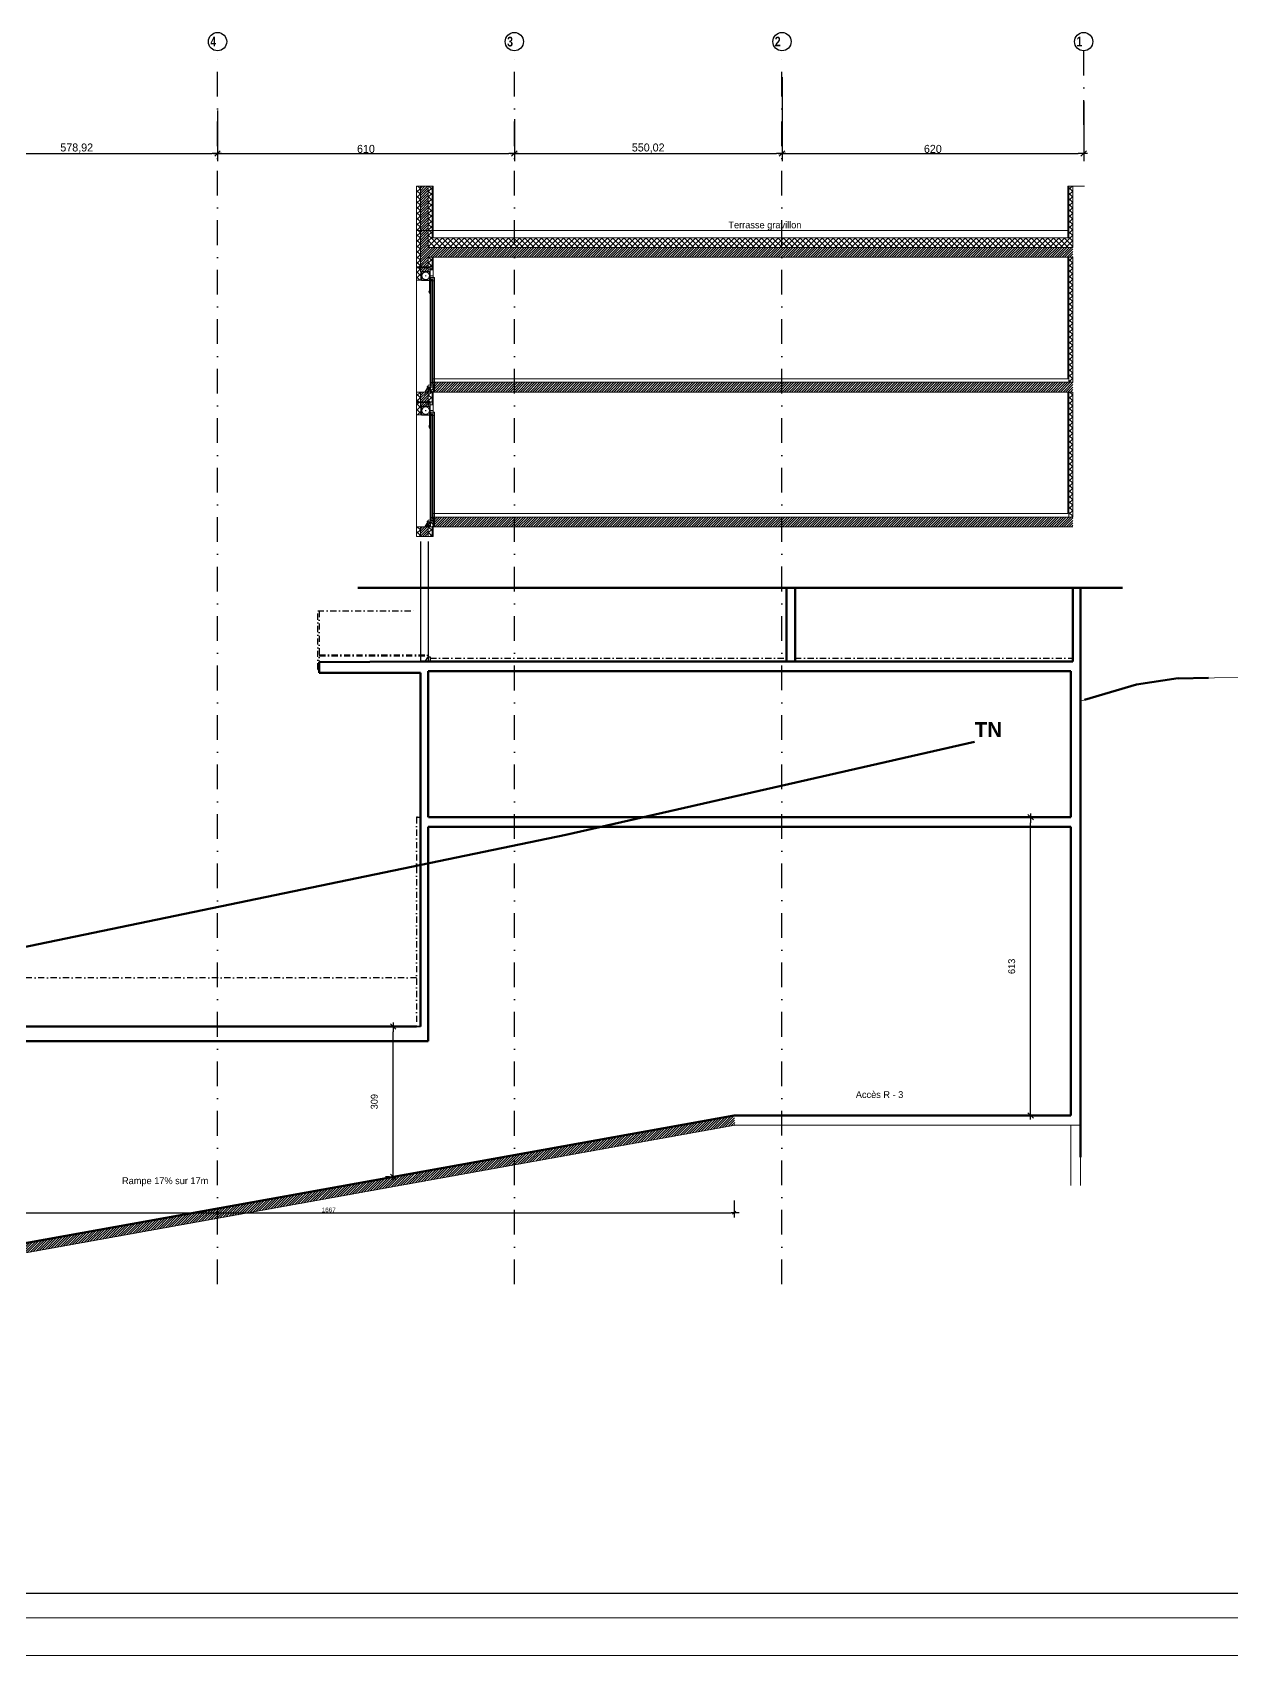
# Model space of a CAD drawing. Header units: millimetres. Extents: x -26249 to 60250, y -21218 to 23336.
# Drawn here: x 18805 to 21269, y 14138 to 17474 of the extents above; entities that cross this region are included whole.
import ezdxf

# ---------------------------------------------------------------- set-up
doc = ezdxf.new("R2010")
doc.units = ezdxf.units.MM
doc.linetypes.add('TIRETPTX2', pattern=[50.8, 25.4, -12.7, 0, -12.7])
doc.linetypes.add('VW-02', pattern=[0.69435, 0.48607, -0.20828])
doc.layers.add('01_linteaux', color=2, linetype='Continuous')
doc.layers.add('01_texte', color=230, linetype='Continuous')
for name, color, linetype, lineweight in [('01_murs_coup', 5, 'Continuous', 60), ('B GÈnÈral_Hatch', 7, 'Continuous', 5), ('B Général', 7, 'Continuous', 5), ('C ANNOTATIONS-cotation', 7, 'Continuous', 5), ('C ANNOTATIONS-texte', 7, 'Continuous', 5), ('GÈnÈral_Hatch', 7, 'Continuous', 5), ('Général', 7, 'Continuous', 5)]:
    doc.layers.add(name, color=color, linetype=linetype, lineweight=lineweight)
doc.styles.add('Arial', font='arial.ttf')
doc.styles.add('Arial (bold)', font='arialbd.ttf')
doc.styles.add('Eurostile', font='')
doc.styles.add('impact', font='impact.ttf')
doc.styles.get('Eurostile').set_extended_font_data('Eurostile')
doc.dimstyles.new('100é', dxfattribs={"dimtxt": 20.229601, "dimasz": 6.232178, "dimexe": 10, "dimexo": 25, "dimgap": 1, "dimtad": 1, "dimdec": 1, "dimtxsty": 'Arial', "dimblk": 'VW_SLASH', "dimblk1": 'VW_SLASH', "dimblk2": 'VW_SLASH', "dimcen": 0, "dimdle": 10, "dimazin": 0, "dimtfac": 1, "dimtdec": 1, "dimtix": 1, "dimtmove": 0, "dimatfit": 0, "dimldrblk": 'VW_FILLEDARROW', "dimfxl": 25, "dimfxlon": 1, "dimfrac": 2, "dimtolj": 1, "dimarcsym": 0})
doc.dimstyles.new('Arch', dxfattribs={"dimtxt": 20.229601, "dimasz": 11.224121, "dimexe": 15.875, "dimexo": 7.9375, "dimgap": 7.9375, "dimtad": 1, "dimdec": 1, "dimtxsty": 'Arial', "dimblk": 'VW_SLASH-1', "dimblk1": 'VW_SLASH-1', "dimblk2": 'VW_SLASH-1', "dimcen": 0, "dimdle": 7.9375, "dimazin": 0, "dimtfac": 1, "dimtdec": 1, "dimtix": 1, "dimtmove": 0, "dimatfit": 0, "dimldrblk": 'VW_FILLEDARROW-1', "dimfxl": 1, "dimfrac": 2, "dimtolj": 1, "dimarcsym": 0})
pattern_1 = [(225, (24805.913, 33920.496), (-2.4253472, 2.64583333), [])]
pattern_2 = [(315, (24805.913, 33920.496), (5.6568542, 5.6568542), []), (45, (24805.913, 33920.496), (5.6568542, -5.6568542), [])]
pattern_3 = [(315, (24805.913, 33920.496), (5.6568542, 5.6568542), []), (45, (24805.913, 33920.496), (5.6568542, -5.6568542), [])]
pattern_4 = [(45, (0, 0), (-5.65685, 5.65685), []), (135, (0, 0), (5.65685, 5.65685), [])]
pattern_5 = [(45, (0, 0), (2.42535, -2.64583), [])]
pattern_6 = [(225, (24805.913, 33920.496), (5.6568542, -5.6568542), []), (315, (24805.913, 33920.496), (-5.6568542, -5.6568542), [])]

# ---------------------------------------------------------------- blocks, each defined once
blk = doc.blocks.new('PF 220 Coupe')
at = {"layer": 'B GÈnÈral_Hatch', "linetype": 'Continuous', "lineweight": 5, "true_color": 0x808080}
h = blk.add_hatch(dxfattribs=at)
h.set_pattern_fill('02_ISOLANT', color=8, style=0, pattern_type=2)
h.set_pattern_definition(pattern_4)
h.paths.add_polyline_path([(-116.7, 17), (-89.7, 17), (-89.7, 8), (-106.7, 8), (-106.7, 9), (-116.7, 9)])
at = {"layer": 'B GÈnÈral_Hatch', "linetype": 'Continuous', "lineweight": 0}
for points in [[(-89.7, 9), (-89.8, 9), (-89.8, 7.6), (-106.6, 7.6), (-106.6, 9.1), (-116.7, 9.1), (-116.7, 9), (-106.7, 9), (-106.7, 7.5), (-89.7, 7.5)], [(-66.9, -8.2), (-61.9, -9.5), (-66.9, -10.8)]]:
    blk.add_hatch(color=7, dxfattribs=at).paths.add_polyline_path(points)
at = {"layer": 'B GÈnÈral_Hatch', "linetype": 'Continuous', "lineweight": 5}
h = blk.add_hatch(dxfattribs=at)
h.set_pattern_fill('50_BETON', style=0, pattern_type=2)
h.set_pattern_definition(pattern_5)
h.paths.add_polyline_path([(-116.7, -7), (-106.7, -7), (-106.7, 9), (-116.7, 9)])
at = {"layer": 'B GÈnÈral_Hatch', "linetype": 'Continuous', "lineweight": 5, "true_color": 0x808080}
h = blk.add_hatch(dxfattribs=at)
h.set_pattern_fill('02_ISOLANT', color=8, style=0, pattern_type=2)
h.set_pattern_definition(pattern_4)
h.paths.add_polyline_path([(-116.7, -15), (-116.7, -7), (-110.7, -7), (-110.7, -15)])
at = {"layer": 'B GÈnÈral_Hatch', "linetype": 'Continuous', "lineweight": 0, "true_color": 0xeeeeee}
for points in [[(-90.4, -15.1), (124.3, -15.1), (124.3, -15.6), (-90.4, -15.6)], [(-90.4, -17.1), (124.3, -17.1), (124.3, -16.6), (-90.4, -16.6)]]:
    blk.add_hatch(color=7, dxfattribs=at).paths.add_polyline_path(points)
at = {"layer": 'B GÈnÈral_Hatch', "linetype": 'Continuous', "lineweight": 5}
h = blk.add_hatch(dxfattribs=at)
h.set_pattern_fill('50_BETON', style=0, pattern_type=2)
h.set_pattern_definition(pattern_5)
h.paths.add_polyline_path([(140.3, -11), (140.3, -1), (130.3, -7), (130.3, -11)])
at = {"layer": 'GÈnÈral_Hatch', "linetype": 'Continuous', "lineweight": 5, "true_color": 0x808080}
h = blk.add_hatch(dxfattribs=at)
h.set_pattern_fill('02_ISOLANT', color=8, style=0, pattern_type=2)
h.set_pattern_definition(pattern_4)
h.paths.add_polyline_path([(130.3, -11), (140.3, -11), (140.3, -17.6), (130.3, -17.6)])
at = {"layer": 'B Général', "color": 7, "linetype": 'Continuous', "lineweight": 13}
blk.add_line((-110.7, -7), (-110.7, -17), dxfattribs=at)
at = {"layer": 'B Général', "color": 7, "linetype": 'Continuous', "lineweight": 5}
for p, q in [((104.6, -11), (-101.9, -11)), ((-98.5, -9.5), (-61.9, -9.5))]:
    blk.add_line(p, q, dxfattribs=at)
at = {"layer": 'B Général', "color": 7, "linetype": 'VW-02', "lineweight": 5}
for p, q in [((-99.5, -1.8), (-97.5, -1.8)), ((-98.5, -0.8), (-98.5, -2.8))]:
    blk.add_line(p, q, dxfattribs=at)
at = {"layer": 'B Général', "color": 7, "linetype": 'Continuous', "lineweight": 13, "flags": 128}
for points in [[(-116.7, 17), (-89.7, 17), (-89.7, 8), (-106.7, 8), (-106.7, 9), (-116.7, 9)], [(-116.7, -7), (-106.7, -7), (-106.7, 9), (-116.7, 9)]]:
    blk.add_lwpolyline(points, dxfattribs=at)
at = {"layer": 'B Général', "color": 7, "linetype": 'Continuous', "lineweight": 5, "flags": 128}
for points in [[(-89.7, 9), (-89.8, 9), (-89.8, 7.6), (-106.6, 7.6), (-106.6, 9.1), (-116.7, 9.1), (-116.7, 9), (-106.7, 9), (-106.7, 7.5), (-89.7, 7.5), (-89.7, 9)], [(-115.2, 17), (140.3, 17), (140.3, -5), (130.3, -11), (138.3, -11), (138.3, -11), (-115.2, -11)], [(-95.3, -12.6), (127.7, -12.6), (127.7, -19.6), (-95.3, -19.6)], [(-66.9, -8.2), (-61.9, -9.5), (-66.9, -10.8)]]:
    blk.add_lwpolyline(points, close=True, dxfattribs=at)
at = {"layer": 'B Général', "color": 7, "linetype": 'Continuous', "lineweight": 25, "flags": 128}
for points in [[(-106.7, -10), (-106.7, 7), (-89.7, 7), (-89.7, -10)], [(140.3, -11), (140.3, -1), (140.3, -1), (140.3, -1), (130.3, -7), (130.3, -11)]]:
    blk.add_lwpolyline(points, close=True, dxfattribs=at)
at = {"layer": 'B Général', "color": 7, "linetype": 'Continuous', "lineweight": 13, "flags": 128}
for points in [[(-116.7, -15), (-116.7, -7), (-110.7, -7), (-110.7, -15)], [(-116.7, -17), (-116.7, -15), (-110.7, -15), (-110.7, -17)], [(-110.7, -11), (-110.7, -7), (-106.7, -7), (-106.7, -11)]]:
    blk.add_lwpolyline(points, close=True, dxfattribs=at)
at = {"layer": 'B Général', "linetype": 'Continuous', "lineweight": 5, "flags": 128}
blk.add_lwpolyline([(-90.2, -17), (-110.7, -17), (-110.7, -11), (-90.2, -11)], close=True, dxfattribs=at)
at = {"layer": 'B Général', "lineweight": 5, "flags": 128}
for points in [[(-98.8, -11), (-91.9, -11), (-91.9, -17), (-98.8, -17)], [(-88.4, -15.1), (-88.4, -12.6), (-95.3, -12.6), (-95.3, -19.6), (-88.4, -19.6), (-88.4, -17.1), (-90.4, -17.1), (-90.4, -15.1)], [(-90.4, -15.1), (124.3, -15.1), (124.3, -15.6), (-90.4, -15.6)], [(-90.4, -17.1), (124.3, -17.1), (124.3, -16.6), (-90.4, -16.6)], [(120.9, -15.1), (120.9, -12.6), (127.7, -12.6), (127.7, -19.6), (120.9, -19.6), (120.9, -17.1), (122.8, -17.1), (122.8, -15.1)], [(124.3, -19.6), (124.3, -11), (125.8, -11), (126.5, -7), (130.3, -7), (130.3, -19.6)]]:
    blk.add_lwpolyline(points, close=True, dxfattribs=at)
at = {"layer": 'B Général', "linetype": 'Continuous', "lineweight": 5}
blk.add_open_spline([(-105.2, -5.6), (-104.2, -7.4), (-100.6, -9.5), (-96.5, -9.5), (-92.9, -7.4), (-90.8, -3.9), (-90.8, 0.3), (-92.8, 3.9), (-96.4, 6), (-100.5, 6), (-104.1, 3.9), (-106.2, 0.4), (-106.3, -3.8), (-105.2, -5.6)], degree=2, dxfattribs=at)
at = {"layer": 'Général', "color": 7, "linetype": 'Continuous', "lineweight": 5}
for p, q in [((130.2, -5.5), (130.2, -5)), ((130.3, -19.6), (140.3, -19.6))]:
    blk.add_line(p, q, dxfattribs=at)
at = {"layer": 'Général', "color": 7, "linetype": 'Continuous', "lineweight": 5, "flags": 128}
for points in [[(128.3, -7), (128.7, -5), (130.2, -5), (129.8, -5)], [(128.8, -7), (129.1, -5.5), (130.2, -5.5)]]:
    blk.add_lwpolyline(points, dxfattribs=at)
blk.add_lwpolyline([(130.3, -11), (140.3, -11), (140.3, -17.6), (130.3, -17.6)], close=True, dxfattribs=at)
blk = doc.blocks.new('VW_SLASH-1')
at = {"color": 0, "linetype": 'ByBlock', "lineweight": -2}
blk.add_line((0.71, 0), (-1, 0), dxfattribs=at)
at = {"color": 0, "linetype": 'Continuous', "lineweight": 20, "flags": 128}
blk.add_lwpolyline([(0.5, 0.5), (-0.5, -0.5)], dxfattribs=at)
blk = doc.blocks.new('*D219')
at = {"layer": 'C ANNOTATIONS-cotation', "color": 0, "linetype": 'Continuous', "lineweight": -2, "transparency": 16777216}
for p, q in [((19538, 15431.4), (19530, 15431.4)), ((19545.9, 15133.5), (19545.9, 15420.2)), ((19538, 15122.2), (19530, 15122.2))]:
    blk.add_line(p, q, dxfattribs=at)
at = {"layer": 'Defpoints', "color": 0, "linetype": 'Continuous', "transparency": 16777216}
for p in [(19545.9, 15431.4), (19545.9, 15431.4), (19545.9, 15122.2)]:
    blk.add_point(p, dxfattribs=at)
at = {"layer": 'C ANNOTATIONS-cotation', "color": 0, "linetype": 'Continuous', "lineweight": -2, "transparency": 16777216, "xscale": 11.22412109375, "yscale": 11.22412109375, "zscale": 11.22412109375}
for p, rotation in [((19545.9, 15431.4), 90), ((19545.9, 15122.2), 270)]:
    blk.add_blockref('VW_SLASH-1', p, dxfattribs=dict(at, rotation=rotation))
at = {"layer": 'C ANNOTATIONS-cotation', "color": 0, "linetype": 'Continuous', "lineweight": 5, "transparency": 16777216, "insert": (19507.1, 15276.8), "char_height": 14.12, "attachment_point": 5, "rotation": 90, "style": 'Eurostile'}
blk.add_mtext('\\A1;309', dxfattribs=at)
blk = doc.blocks.new('VW_FILLEDARROW-1')
at = {"linetype": 'Continuous', "lineweight": 0}
blk.add_hatch(color=0, dxfattribs=at).paths.add_polyline_path([(-1.41, 0.38), (0, 0), (-1.41, -0.38)])
at = {"color": 0, "linetype": 'Continuous', "lineweight": 5, "flags": 128}
blk.add_lwpolyline([(-1.41, 0.38), (0, 0), (-1.41, -0.38)], close=True, dxfattribs=at)
blk = doc.blocks.new('*D220')
at = {"layer": 'C ANNOTATIONS-cotation', "color": 0, "linetype": 'Continuous', "lineweight": -2, "transparency": 16777216}
for p, q in [((20848, 15861.4), (20840, 15861.4)), ((20855.9, 15259.6), (20855.9, 15850.2)), ((20848, 15248.4), (20840, 15248.4))]:
    blk.add_line(p, q, dxfattribs=at)
at = {"layer": 'Defpoints', "color": 0, "linetype": 'Continuous', "transparency": 16777216}
for p in [(20855.9, 15861.4), (20855.9, 15861.4), (20855.9, 15248.4)]:
    blk.add_point(p, dxfattribs=at)
at = {"layer": 'C ANNOTATIONS-cotation', "color": 0, "linetype": 'Continuous', "lineweight": -2, "transparency": 16777216, "xscale": 11.22412109375, "yscale": 11.22412109375, "zscale": 11.22412109375}
for p, rotation in [((20855.9, 15861.4), 90), ((20855.9, 15248.4), 270)]:
    blk.add_blockref('VW_SLASH-1', p, dxfattribs=dict(at, rotation=rotation))
at = {"layer": 'C ANNOTATIONS-cotation', "color": 0, "linetype": 'Continuous', "lineweight": 5, "transparency": 16777216, "insert": (20817.1, 15554.9), "char_height": 14.12, "attachment_point": 5, "rotation": 90, "style": 'Eurostile'}
blk.add_mtext('\\A1;613', dxfattribs=at)
blk = doc.blocks.new('VW_SLASH')
at = {"color": 0, "linetype": 'ByBlock', "lineweight": -2}
blk.add_line((1.6, 0), (-1, 0), dxfattribs=at)
at = {"color": 0, "linetype": 'Continuous', "lineweight": 20, "flags": 128}
blk.add_lwpolyline([(0.5, 0.5), (-0.5, -0.5)], dxfattribs=at)
blk = doc.blocks.new('*D234')
at = {"layer": 'C ANNOTATIONS-cotation', "color": 0, "linetype": 'Continuous', "lineweight": -2, "transparency": 16777216}
for p, q in [((18580, 15023.5), (18580, 15058.5)), ((18586.3, 15048.5), (20240.5, 15048.5)), ((20246.7, 15073.5), (20246.7, 15038.5))]:
    blk.add_line(p, q, dxfattribs=at)
at = {"layer": 'Defpoints', "color": 0, "linetype": 'Continuous', "transparency": 16777216}
for p in [(20246.7, 15248.4), (20246.7, 15048.5), (18580, 14948.4)]:
    blk.add_point(p, dxfattribs=at)
at = {"layer": 'C ANNOTATIONS-cotation', "color": 0, "linetype": 'Continuous', "lineweight": -2, "transparency": 16777216, "xscale": 6.232177734375, "yscale": 6.232177734375, "zscale": 6.232177734375, "rotation": 180}
blk.add_blockref('VW_SLASH', (18580, 15048.5), dxfattribs=at)
at = {"layer": 'C ANNOTATIONS-cotation', "color": 0, "linetype": 'Continuous', "lineweight": -2, "transparency": 16777216, "xscale": 6.232177734375, "yscale": 6.232177734375, "zscale": 6.232177734375}
blk.add_blockref('VW_SLASH', (20246.7, 15048.5), dxfattribs=at)
at = {"layer": 'C ANNOTATIONS-cotation', "color": 0, "linetype": 'Continuous', "lineweight": 5, "transparency": 16777216, "insert": (19413.4, 15054.2), "char_height": 9.41, "attachment_point": 5, "style": 'Eurostile'}
blk.add_mtext('\\A1;1667', dxfattribs=at)
blk = doc.blocks.new('VW_FILLEDARROW')
at = {"linetype": 'Continuous', "lineweight": 0}
blk.add_hatch(color=0, dxfattribs=at).paths.add_polyline_path([(-1.6, 0.43), (0, 0), (-1.6, -0.43)])
at = {"color": 0, "linetype": 'Continuous', "lineweight": 5, "flags": 128}
blk.add_lwpolyline([(-1.6, 0.43), (0, 0), (-1.6, -0.43)], close=True, dxfattribs=at)
blk = doc.blocks.new('*D536')
at = {"layer": 'C ANNOTATIONS-cotation', "color": 0, "linetype": 'Continuous', "lineweight": -2, "transparency": 16777216}
for p, q in [((20345, 17382.3), (20345, 17209.9)), ((20965, 17332.2), (20965, 17209.9)), ((20356.2, 17225.7), (20953.7, 17225.7))]:
    blk.add_line(p, q, dxfattribs=at)
at = {"layer": 'Defpoints', "color": 0, "linetype": 'Continuous', "transparency": 16777216}
for p in [(20345, 17390.3), (20965, 17340.1), (20965, 17225.7)]:
    blk.add_point(p, dxfattribs=at)
at = {"layer": 'C ANNOTATIONS-cotation', "color": 0, "linetype": 'Continuous', "lineweight": -2, "transparency": 16777216, "xscale": 11.22412109375, "yscale": 11.22412109375, "zscale": 11.22412109375, "rotation": 180}
blk.add_blockref('VW_SLASH-1', (20345, 17225.7), dxfattribs=at)
at = {"layer": 'C ANNOTATIONS-cotation', "color": 0, "linetype": 'Continuous', "lineweight": -2, "transparency": 16777216, "xscale": 11.22412109375, "yscale": 11.22412109375, "zscale": 11.22412109375}
blk.add_blockref('VW_SLASH-1', (20965, 17225.7), dxfattribs=at)
at = {"layer": 'C ANNOTATIONS-cotation', "color": 0, "linetype": 'Continuous', "lineweight": 5, "transparency": 16777216, "insert": (20655, 17235), "char_height": 16.45, "attachment_point": 5, "style": 'Eurostile'}
blk.add_mtext('\\A1;620', dxfattribs=at)
blk = doc.blocks.new('*D537')
at = {"layer": 'C ANNOTATIONS-cotation', "color": 0, "linetype": 'Continuous', "lineweight": -2, "transparency": 16777216}
for p, q in [((20345, 17382.3), (20345, 17209.9)), ((19794.9, 17296.5), (19794.9, 17209.9)), ((19806.2, 17225.7), (20333.7, 17225.7))]:
    blk.add_line(p, q, dxfattribs=at)
at = {"layer": 'Defpoints', "color": 0, "linetype": 'Continuous', "transparency": 16777216}
for p in [(20345, 17390.3), (19794.9, 17304.4), (20345, 17225.7)]:
    blk.add_point(p, dxfattribs=at)
at = {"layer": 'C ANNOTATIONS-cotation', "color": 0, "linetype": 'Continuous', "lineweight": -2, "transparency": 16777216, "xscale": 11.22412109375, "yscale": 11.22412109375, "zscale": 11.22412109375, "rotation": 180}
blk.add_blockref('VW_SLASH-1', (19794.9, 17225.7), dxfattribs=at)
at = {"layer": 'C ANNOTATIONS-cotation', "color": 0, "linetype": 'Continuous', "lineweight": -2, "transparency": 16777216, "xscale": 11.22412109375, "yscale": 11.22412109375, "zscale": 11.22412109375}
blk.add_blockref('VW_SLASH-1', (20345, 17225.7), dxfattribs=at)
at = {"layer": 'C ANNOTATIONS-cotation', "color": 0, "linetype": 'Continuous', "lineweight": 5, "transparency": 16777216, "insert": (20070, 17236.5), "char_height": 16.45, "attachment_point": 5, "style": 'Eurostile'}
blk.add_mtext('\\A1;550,02', dxfattribs=at)
blk = doc.blocks.new('*D538')
at = {"layer": 'C ANNOTATIONS-cotation', "color": 0, "linetype": 'Continuous', "lineweight": -2, "transparency": 16777216}
for p, q in [((19184.9, 17314.1), (19184.9, 17209.9)), ((19794.9, 17296.5), (19794.9, 17209.9)), ((19196.2, 17225.7), (19783.7, 17225.7))]:
    blk.add_line(p, q, dxfattribs=at)
at = {"layer": 'Defpoints', "color": 0, "linetype": 'Continuous', "transparency": 16777216}
for p in [(19184.9, 17322.1), (19794.9, 17304.4), (19794.9, 17225.7)]:
    blk.add_point(p, dxfattribs=at)
at = {"layer": 'C ANNOTATIONS-cotation', "color": 0, "linetype": 'Continuous', "lineweight": -2, "transparency": 16777216, "xscale": 11.22412109375, "yscale": 11.22412109375, "zscale": 11.22412109375, "rotation": 180}
blk.add_blockref('VW_SLASH-1', (19184.9, 17225.7), dxfattribs=at)
at = {"layer": 'C ANNOTATIONS-cotation', "color": 0, "linetype": 'Continuous', "lineweight": -2, "transparency": 16777216, "xscale": 11.22412109375, "yscale": 11.22412109375, "zscale": 11.22412109375}
blk.add_blockref('VW_SLASH-1', (19794.9, 17225.7), dxfattribs=at)
at = {"layer": 'C ANNOTATIONS-cotation', "color": 0, "linetype": 'Continuous', "lineweight": 5, "transparency": 16777216, "insert": (19489.9, 17235), "char_height": 16.45, "attachment_point": 5, "style": 'Eurostile'}
blk.add_mtext('\\A1;610', dxfattribs=at)
blk = doc.blocks.new('*D539')
at = {"layer": 'C ANNOTATIONS-cotation', "color": 0, "linetype": 'Continuous', "lineweight": -2, "transparency": 16777216}
for p, q in [((19184.9, 17314.1), (19184.9, 17209.9)), ((18606, 17296.4), (18606, 17209.9)), ((18617.2, 17225.7), (19173.7, 17225.7))]:
    blk.add_line(p, q, dxfattribs=at)
at = {"layer": 'Defpoints', "color": 0, "linetype": 'Continuous', "transparency": 16777216}
for p in [(19184.9, 17322.1), (18606, 17304.3), (19184.9, 17225.7)]:
    blk.add_point(p, dxfattribs=at)
at = {"layer": 'C ANNOTATIONS-cotation', "color": 0, "linetype": 'Continuous', "lineweight": -2, "transparency": 16777216, "xscale": 11.22412109375, "yscale": 11.22412109375, "zscale": 11.22412109375, "rotation": 180}
blk.add_blockref('VW_SLASH-1', (18606, 17225.7), dxfattribs=at)
at = {"layer": 'C ANNOTATIONS-cotation', "color": 0, "linetype": 'Continuous', "lineweight": -2, "transparency": 16777216, "xscale": 11.22412109375, "yscale": 11.22412109375, "zscale": 11.22412109375}
blk.add_blockref('VW_SLASH-1', (19184.9, 17225.7), dxfattribs=at)
at = {"layer": 'C ANNOTATIONS-cotation', "color": 0, "linetype": 'Continuous', "lineweight": 5, "transparency": 16777216, "insert": (18895.5, 17236.5), "char_height": 16.45, "attachment_point": 5, "style": 'Eurostile'}
blk.add_mtext('\\A1;578,92', dxfattribs=at)

msp = doc.modelspace()

# ---------------------------------------------------------------- hatches: boundary and pattern name
at = {"layer": 'B GÈnÈral_Hatch', "linetype": 'Continuous', "lineweight": 5, "true_color": 0x808080}
h = msp.add_hatch(dxfattribs=at)
h.set_pattern_fill('02_ISOLANT', color=8, angle=270, style=0, pattern_type=2)
h.set_pattern_definition([(315, (24805.913, 33920.496), (5.6568542, 5.6568542), []), (45, (24805.913, 33920.496), (5.6568542, -5.6568542), [])])
h.paths.add_polyline_path([(19601.948, 17158.389), (19593.948, 17158.389), (19593.948, 16992.389), (19601.948, 16992.389)])
at = {"layer": 'B GÈnÈral_Hatch', "linetype": 'Continuous', "lineweight": 5}
h = msp.add_hatch(dxfattribs=at)
h.set_pattern_fill('50_BETON', angle=180, style=0, pattern_type=2)
h.set_pattern_definition(pattern_1)
h.paths.add_polyline_path([(19617.948, 17158.389), (19601.948, 17158.389), (19601.948, 16992.389), (19617.948, 16992.389)])
at = {"layer": 'B GÈnÈral_Hatch', "linetype": 'Continuous', "lineweight": 5, "true_color": 0x808080}
h = msp.add_hatch(dxfattribs=at)
h.set_pattern_fill('02_ISOLANT', color=8, angle=90, style=0, pattern_type=2)
h.set_pattern_definition([(135, (24805.913, 33920.496), (-5.6568542, -5.6568542), []), (225, (24805.913, 33920.496), (-5.6568542, 5.6568542), [])])
h.paths.add_polyline_path([(19617.948, 17032.389), (19625.948, 17052.389), (19625.948, 17158.389), (19617.948, 17158.389)])
h = msp.add_hatch(dxfattribs=at)
h.set_pattern_fill('02_ISOLANT', color=8, angle=360, style=0, pattern_type=2)
h.set_pattern_definition([(45, (24805.913, 33920.496), (-5.6568542, 5.6568542), []), (135, (24805.913, 33920.496), (5.6568542, 5.6568542), [])])
h.paths.add_polyline_path([(20934.741, 17158.389), (20934.741, 17052.389), (20942.741, 17032.389), (20942.741, 17158.389)])
h = msp.add_hatch(dxfattribs=at)
h.set_pattern_fill('02_ISOLANT', color=8, angle=180, style=0, pattern_type=2)
h.set_pattern_definition([(225, (24805.913, 33920.496), (5.6568542, -5.6568542), []), (315, (24805.913, 33920.496), (-5.6568542, -5.6568542), [])])
h.paths.add_polyline_path([(20942.741, 17032.389), (20934.741, 17052.389), (19625.948, 17052.389), (19617.948, 17032.389)])
at = {"layer": 'B GÈnÈral_Hatch', "linetype": 'Continuous', "lineweight": 5}
h = msp.add_hatch(dxfattribs=at)
h.set_pattern_fill('50_BETON', angle=180, style=0, pattern_type=2)
h.set_pattern_definition(pattern_1)
h.paths.add_polyline_path([(20942.741, 17012.389), (20942.741, 17032.389), (19617.948, 17032.389), (19617.948, 17012.389)])
at = {"layer": 'B GÈnÈral_Hatch', "linetype": 'Continuous', "lineweight": 5, "true_color": 0x808080}
h = msp.add_hatch(dxfattribs=at)
h.set_pattern_fill('02_ISOLANT', color=8, angle=270, style=0, pattern_type=2)
h.set_pattern_definition([(315, (24805.913, 33920.496), (5.6568542, 5.6568542), []), (45, (24805.913, 33920.496), (5.6568542, -5.6568542), [])])
h.paths.add_polyline_path([(19625.948, 17012.389), (19617.948, 17012.389), (19617.948, 16992.389), (19625.948, 16992.389)])
h = msp.add_hatch(dxfattribs=at)
h.set_pattern_fill('02_ISOLANT', color=8, angle=180, style=0, pattern_type=2)
h.set_pattern_definition(pattern_6)
h.paths.add_polyline_path([(20942.741, 16755.389), (20942.741, 17012.389), (20934.741, 17012.389), (20934.741, 16755.389)])
at = {"layer": 'B GÈnÈral_Hatch', "linetype": 'Continuous', "lineweight": 5}
h = msp.add_hatch(dxfattribs=at)
h.set_pattern_fill('50_BETON', angle=180, style=0, pattern_type=2)
h.set_pattern_definition(pattern_1)
h.paths.add_polyline_path([(20942.741, 16735.389), (20942.741, 16755.389), (19627.948, 16755.389), (19627.948, 16735.389)])
at = {"layer": 'B GÈnÈral_Hatch', "linetype": 'Continuous', "lineweight": 5, "true_color": 0x808080}
h = msp.add_hatch(dxfattribs=at)
h.set_pattern_fill('02_ISOLANT', color=8, angle=270, style=0, pattern_type=2)
h.set_pattern_definition(pattern_3)
h.paths.add_polyline_path([(19601.948, 16735.371), (19593.948, 16735.371), (19593.948, 16715.389), (19601.948, 16715.389)])
at = {"layer": 'B GÈnÈral_Hatch', "linetype": 'Continuous', "lineweight": 5}
h = msp.add_hatch(dxfattribs=at)
h.set_pattern_fill('50_BETON', angle=180, style=0, pattern_type=2)
h.set_pattern_definition(pattern_1)
h.paths.add_polyline_path([(19617.948, 16735.371), (19601.948, 16735.371), (19601.948, 16715.389), (19617.948, 16715.389)])
at = {"layer": 'B GÈnÈral_Hatch', "linetype": 'Continuous', "lineweight": 5, "true_color": 0x808080}
h = msp.add_hatch(dxfattribs=at)
h.set_pattern_fill('02_ISOLANT', color=8, angle=270, style=0, pattern_type=2)
h.set_pattern_definition(pattern_3)
h.paths.add_polyline_path([(19625.948, 16735.371), (19617.948, 16735.371), (19617.948, 16715.389), (19625.948, 16715.389)])
h = msp.add_hatch(dxfattribs=at)
h.set_pattern_fill('02_ISOLANT', color=8, angle=180, style=0, pattern_type=2)
h.set_pattern_definition(pattern_6)
h.paths.add_polyline_path([(20942.741, 16478.389), (20942.741, 16735.389), (20934.741, 16735.389), (20934.741, 16478.389)])
h = msp.add_hatch(dxfattribs=at)
h.set_pattern_fill('02_ISOLANT', color=8, angle=270, style=0, pattern_type=2)
h.set_pattern_definition(pattern_2)
h.paths.add_polyline_path([(19601.948, 16458.371), (19593.948, 16458.371), (19593.948, 16438.389), (19601.948, 16438.389)])
at = {"layer": 'B GÈnÈral_Hatch', "linetype": 'Continuous', "lineweight": 5}
h = msp.add_hatch(dxfattribs=at)
h.set_pattern_fill('50_BETON', angle=180, style=0, pattern_type=2)
h.set_pattern_definition(pattern_1)
h.paths.add_polyline_path([(19617.948, 16458.371), (19601.948, 16458.371), (19601.948, 16438.389), (19617.948, 16438.389)])
at = {"layer": 'B GÈnÈral_Hatch', "linetype": 'Continuous', "lineweight": 5, "true_color": 0x808080}
h = msp.add_hatch(dxfattribs=at)
h.set_pattern_fill('02_ISOLANT', color=8, angle=270, style=0, pattern_type=2)
h.set_pattern_definition(pattern_2)
h.paths.add_polyline_path([(19625.948, 16458.371), (19617.948, 16458.371), (19617.948, 16438.389), (19625.948, 16438.389)])
at = {"layer": 'B GÈnÈral_Hatch', "linetype": 'Continuous', "lineweight": 5}
h = msp.add_hatch(dxfattribs=at)
h.set_pattern_fill('50_BETON', angle=180, style=0, pattern_type=2)
h.set_pattern_definition(pattern_1)
h.paths.add_polyline_path([(20942.741, 16458.389), (20942.741, 16478.389), (19627.948, 16478.389), (19627.948, 16458.389)])
h = msp.add_hatch(dxfattribs=at)
h.set_pattern_fill('50_BETON', angle=180, style=0, pattern_type=2)
h.set_pattern_definition(pattern_1)
h.paths.add_polyline_path([(20248.477, 15228.389), (20246.692, 15248.389), (18580.025, 14948.389), (18581.811, 14928.389)])

# ---------------------------------------------------------------- linework, layer by layer
at = {"layer": '01_linteaux', "linetype": 'TIRETPTX2', "ltscale": 2}
for p, q in [((19184.948, 14901.816), (19184.948, 17436.816)), ((19794.948, 14901.816), (19794.948, 17436.816)), ((20344.965, 14901.857), (20344.965, 17436.857)), ((20964.962, 17284.454), (20964.961, 17436.816))]:
    msp.add_line(p, q, dxfattribs=at)
at = {"layer": '01_linteaux'}
for p, q in [((19601.851, 16428.289), (19602.057, 16181.362)), ((19617.851, 16428.289), (19618.057, 16181.362)), ((19611.951, 16181.389), (19617.951, 16191.389)), ((19615.973, 16195.362), (19615.973, 16193.362)), ((19617.951, 16191.389), (19621.951, 16191.371)), ((19621.951, 16191.371), (19621.951, 16181.389)), ((19390.953, 16165.362), (19393.952, 16165.362))]:
    msp.add_line(p, q, dxfattribs=at)
at = {"layer": '01_linteaux', "linetype": 'TIRETPTX2', "ltscale": 0.5}
for p, q in [((19390.953, 16165.362), (19390.953, 16285.362)), ((19390.953, 16285.362), (19593.951, 16285.362)), ((19393.953, 16285.362), (19393.953, 16180.1)), ((19393.953, 16195.362), (19615.973, 16195.362)), ((19393.953, 16193.362), (19615.973, 16193.362)), ((19621.951, 16188.389), (20353.949, 16188.389)), ((20371.949, 16188.389), (20942.741, 16188.389)), ((19595.948, 15861.389), (19593.948, 15861.389)), ((19593.948, 15861.389), (19601.948, 15861.389)), ((19593.948, 15861.389), (19593.948, 15431.388)), ((19593.948, 15531.388), (18614.024, 15531.388))]:
    msp.add_line(p, q, dxfattribs=at)
at = {"layer": '01_murs_coup'}
for p, q in [((19473.067, 16332.826), (21044.901, 16332.826)), ((20353.949, 16332.826), (20353.949, 16181.362)), ((20371.949, 16332.826), (20371.949, 16181.362)), ((20942.741, 16332.826), (20942.741, 16181.389)), ((20958.741, 16332.826), (20958.741, 15162.772)), ((19393.953, 16180.1), (19393.951, 16158.389)), ((19601.947, 16181.362), (19393.953, 16180.1)), ((19601.947, 16181.362), (20942.741, 16181.362)), ((19393.951, 16158.389), (19601.948, 16158.389)), ((19601.948, 15431.388), (19601.948, 16158.389)), ((19617.948, 16161.389), (19617.948, 15861.389)), ((19617.948, 16161.389), (20938.741, 16161.389)), ((20938.741, 15861.389), (20938.741, 16161.389)), ((21073.777, 16134.389), (21159.359, 16147.472)), ((21159.359, 16147.472), (21159.378, 16146.472)), ((21159.378, 16146.472), (21221.672, 16147.685)), ((20966.741, 16102.499), (21073.777, 16134.389)), ((19618.455, 15861.389), (20938.741, 15861.389)), ((19617.948, 15841.389), (20938.741, 15841.389)), ((19617.948, 15401.388), (19617.948, 15841.389)), ((20938.741, 15841.389), (20938.741, 15248.389)), ((20938.741, 15841.389), (20938.741, 15248.389)), ((18614.025, 15431.388), (19593.948, 15431.388)), ((18614.025, 15401.388), (19617.948, 15401.388)), ((20246.692, 15248.389), (18580.025, 14948.389)), ((20246.692, 15248.389), (20938.741, 15248.389)), ((20246.692, 15248.389), (20938.741, 15248.389))]:
    msp.add_line(p, q, dxfattribs=at)
at = {"layer": '01_murs_coup', "linetype": 'Continuous', "lineweight": 5}
msp.add_line((22766.521, 14215.706), (11316.521, 14215.706), dxfattribs=at)
at = {"layer": '01_murs_coup', "flags": 128}
msp.add_lwpolyline([(20740.869, 16016.389), (19900.913, 15825.389), (18126.057, 15457.389), (17526.717, 15325.389), (16235.913, 15040.389), (15894.487, 14977.389), (14059.913, 14713.389), (13373.563, 14606.389), (12485.913, 14472.389), (11934.285, 14366.177)], dxfattribs=at)
at = {"layer": '01_texte'}
msp.add_line((22766.521, 14265.706), (11366.521, 14265.706), dxfattribs=at)
for centre in [(19184.947, 17455.621), (19794.947, 17455.621), (20344.964, 17455.621), (20964.961, 17455.621)]:
    msp.add_circle(centre, 18.806, dxfattribs=at)
at = {"layer": 'B Général', "color": 7, "linetype": 'Continuous', "lineweight": 13}
for p, q in [((19593.948, 17158.389), (19593.948, 16992.389)), ((19593.948, 17158.389), (19593.948, 16992.389)), ((19593.948, 17158.389), (19627.948, 17158.389)), ((19601.948, 17158.389), (19601.948, 16992.389)), ((19601.948, 17158.389), (19601.948, 16992.389)), ((19617.948, 17158.389), (19617.948, 17032.389)), ((19625.948, 17158.389), (19625.948, 17052.389)), ((19627.948, 17158.389), (19627.948, 17052.389)), ((19627.948, 17158.389), (19627.948, 17052.389)), ((20932.741, 17052.389), (20932.741, 17158.389)), ((20966.741, 17158.389), (20932.741, 17158.389)), ((20932.741, 17052.389), (20932.741, 17158.389)), ((20934.741, 17052.389), (20934.741, 17158.389)), ((20942.741, 17032.389), (20942.741, 17158.389)), ((19593.948, 16992.389), (19627.948, 16992.389)), ((19617.948, 17012.389), (19617.948, 16992.389)), ((19625.948, 17012.389), (19625.948, 16992.389)), ((19627.948, 17012.389), (19627.948, 16992.389)), ((19627.948, 17012.389), (19627.948, 16992.389)), ((20932.741, 16762.389), (20932.741, 17012.389)), ((20932.741, 16762.389), (20932.741, 17012.389)), ((20934.741, 16755.389), (20934.741, 17012.389)), ((20942.741, 16755.389), (20942.741, 17012.389)), ((19627.948, 16735.371), (19627.948, 16762.389)), ((19593.948, 16735.371), (19593.948, 16715.389)), ((19593.948, 16735.371), (19593.948, 16715.389)), ((19593.948, 16735.371), (19627.948, 16735.371)), ((19593.948, 16715.389), (19627.948, 16715.389)), ((19601.948, 16735.371), (19601.948, 16715.389)), ((19601.948, 16735.371), (19601.948, 16715.389)), ((19617.948, 16735.371), (19617.948, 16715.389)), ((19625.948, 16735.371), (19625.948, 16715.389)), ((19627.948, 16735.389), (19627.948, 16715.389)), ((19627.948, 16735.371), (19627.948, 16715.389)), ((20932.741, 16485.389), (20932.741, 16735.389)), ((20932.741, 16485.389), (20932.741, 16735.389)), ((20934.741, 16478.389), (20934.741, 16735.389)), ((20942.741, 16478.389), (20942.741, 16735.389)), ((19627.948, 16458.371), (19627.948, 16485.389)), ((19593.948, 16458.371), (19593.948, 16438.389)), ((19593.948, 16458.371), (19593.948, 16438.389)), ((19593.948, 16458.371), (19627.948, 16458.371)), ((19601.948, 16458.371), (19601.948, 16438.389)), ((19601.948, 16458.371), (19601.948, 16438.389)), ((19617.948, 16458.371), (19617.948, 16438.389)), ((19625.948, 16458.371), (19625.948, 16438.389)), ((19627.948, 16458.389), (19627.948, 16438.389)), ((19627.948, 16458.371), (19627.948, 16438.389)), ((19593.948, 16438.389), (19627.948, 16438.389)), ((20942.741, 16181.389), (20942.741, 16332.826)), ((20958.741, 16188.389), (20958.741, 16332.826)), ((20958.741, 16188.389), (20958.741, 16332.826)), ((20958.741, 16161.389), (20958.741, 16188.389))]:
    msp.add_line(p, q, dxfattribs=at)
at = {"layer": 'B Général', "color": 7, "linetype": 'Continuous', "lineweight": 5}
for p, q in [((19617.948, 17158.389), (19617.948, 17032.389)), ((19625.948, 17158.389), (19625.948, 17052.389)), ((20934.741, 17052.389), (20934.741, 17158.389)), ((20942.741, 17032.389), (20942.741, 17158.389)), ((19627.948, 17052.389), (19625.948, 17052.389)), ((19627.948, 17052.389), (20932.741, 17052.389)), ((19627.948, 17052.389), (20932.741, 17052.389)), ((20932.741, 17052.389), (20934.741, 17052.389)), ((19617.948, 17032.389), (20942.741, 17032.389)), ((19617.948, 17012.389), (19627.948, 17012.389)), ((19617.948, 17012.389), (19617.948, 16992.389)), ((19625.948, 17012.389), (19625.948, 16992.389)), ((19627.948, 17012.389), (20932.741, 17012.389)), ((19627.948, 17012.389), (19788.872, 17012.389)), ((19806.872, 17012.389), (20353.949, 17012.389)), ((20371.949, 17012.389), (20932.741, 17012.389)), ((20942.741, 17012.389), (20932.741, 17012.389)), ((20934.741, 16755.389), (20934.741, 17012.389)), ((20942.741, 16755.389), (20942.741, 17012.389)), ((19627.948, 16762.389), (20932.741, 16762.389)), ((19627.948, 16762.389), (20932.741, 16762.389)), ((19627.948, 16755.389), (20932.741, 16755.389)), ((20932.741, 16755.389), (20942.741, 16755.389)), ((19617.948, 16735.371), (19617.948, 16715.389)), ((19625.948, 16735.371), (19625.948, 16715.389)), ((19627.948, 16735.389), (20932.741, 16735.389)), ((19627.948, 16735.389), (20932.741, 16735.389)), ((20942.741, 16735.389), (20932.741, 16735.389)), ((20934.741, 16478.389), (20934.741, 16735.389)), ((20942.741, 16478.389), (20942.741, 16735.389)), ((19627.948, 16485.389), (20932.741, 16485.389)), ((19627.948, 16485.389), (20932.741, 16485.389)), ((19617.948, 16458.371), (19617.948, 16438.389)), ((19625.948, 16458.371), (19625.948, 16438.389)), ((19627.948, 16478.389), (20932.741, 16478.389)), ((19627.948, 16458.389), (20932.741, 16458.389)), ((19627.948, 16458.389), (20932.741, 16458.389)), ((20932.741, 16478.389), (20942.741, 16478.389)), ((20942.741, 16458.389), (20932.741, 16458.389)), ((20942.741, 16181.389), (20942.741, 16332.826)), ((19627.948, 16181.389), (20353.949, 16181.389)), ((20958.741, 16168.889), (20958.741, 15104.757)), ((18580.025, 14948.389), (20246.692, 15248.389)), ((18581.811, 14928.389), (20248.477, 15228.389)), ((20248.477, 15228.389), (20938.741, 15228.389)), ((20938.741, 15228.389), (20938.741, 15104.757))]:
    msp.add_line(p, q, dxfattribs=at)
at = {"layer": 'B Général', "color": 7, "linetype": 'Continuous', "lineweight": 18}
for p, q in [((20958.741, 16168.889), (20958.741, 15104.757)), ((18580.025, 14948.389), (20246.692, 15248.389)), ((18581.811, 14928.389), (20248.477, 15228.389)), ((20248.477, 15228.389), (20938.741, 15228.389)), ((20938.741, 15228.389), (20938.741, 15104.757))]:
    msp.add_line(p, q, dxfattribs=at)
at = {"layer": 'B Général', "color": 7, "linetype": 'Continuous', "lineweight": 35}
msp.add_line((19593.948, 15431.388), (19601.948, 15431.388), dxfattribs=at)
at = {"layer": 'B Général', "color": 7, "linetype": 'Continuous', "lineweight": 5, "flags": 128}
msp.add_lwpolyline([(15745.219, 14641.388), (14078.9, 14341.389), (12861.468, 14341.388), (12861.468, 14138.389), (22301.538, 14138.389), (22301.538, 16168.714), (22202.769, 16166.705), (22202.769, 16151.705), (21862.891, 16160.172), (21848.171, 16159.886), (21560.569, 16147.472), (21383.106, 16150.829), (21159.359, 16146.472), (21159.359, 16147.472), (21073.777, 16134.389), (20958.741, 16100.115), (20958.741, 15228.389), (20248.477, 15228.389), (18580.025, 14928.388), (18066.769, 14928.389), (16361.214, 14621.389)], dxfattribs=at)
at = {"layer": 'C ANNOTATIONS-cotation', "color": 7, "linetype": 'Continuous', "lineweight": 5}
msp.add_line((20932.741, 17067.389), (19593.948, 17067.389), dxfattribs=at)

# ---------------------------------------------------------------- block references
at = {"layer": 'B Général', "color": 7, "xscale": -1, "rotation": 89.99999999666491}
for p in [(19610.948, 16875.688), (19610.948, 16598.688)]:
    msp.add_blockref('PF 220 Coupe', p, dxfattribs=at)

# ---------------------------------------------------------------- texts
at = {"layer": '01_texte', "char_height": 20, "attachment_point": 3, "line_spacing_factor": 0.895453, "style": 'impact'}
for s, insert in [('4', (19182.101, 17465.728)), ('3', (19792.101, 17465.728)), ('2', (20342.118, 17465.728)), ('1', (20962.115, 17465.728))]:
    msp.add_mtext(s, dxfattribs=dict(at, insert=insert))
at = {"layer": 'B Général', "color": 1, "true_color": 0xff0000, "insert": (20740.869, 16056.852), "char_height": 30.3031, "width": 159.96277, "attachment_point": 1, "line_spacing_factor": 0.959385, "style": 'Arial (bold)'}
msp.add_mtext('TN ', dxfattribs=at)
at = {"layer": 'C ANNOTATIONS-texte', "insert": (20234.851, 17085.876), "char_height": 14.118, "attachment_point": 1, "line_spacing_factor": 0.894142, "style": 'Eurostile'}
msp.add_mtext('Terrasse gravillon', dxfattribs=at)
at = {"layer": 'C ANNOTATIONS-texte', "char_height": 14.118, "attachment_point": 1, "line_spacing_factor": 0.894142, "style": 'Eurostile'}
for s, insert, width in [('Accès R - 3', (20496.688, 15298.37), 228.44967), ('Rampe 17% sur 17m', (18988.682, 15121.415), 349.06931)]:
    msp.add_mtext(s, dxfattribs=dict(at, insert=insert, width=width))

# ---------------------------------------------------------------- dimensions: what is measured, and where the dimension line sits
at = {"layer": 'C ANNOTATIONS-cotation', "color": 7, "linetype": 'Continuous', "lineweight": 5}
for base, p1, p2, dimstyle, override, picture, middle in [((20344.965, 17225.746), (19794.948, 17304.427), (20344.965, 17390.279), 'Arch', {"dimtxt": 16.446886, "dimgap": 1, "dimdec": 2, "dimpost": '<>', "dimtxsty": 'Eurostile', "dimtmove": 2}, '*D537', (20069.957, 17236.535)), ((20964.962, 17225.746), (20344.965, 17390.279), (20964.962, 17340.125), 'Arch', {"dimtxt": 16.446886, "dimgap": 1, "dimdec": 2, "dimpost": '<>', "dimtxsty": 'Eurostile', "dimtmove": 2}, '*D536', (20654.964, 17234.969)), ((19184.948, 17225.746), (18606.025, 17304.316), (19184.948, 17322.051), 'Arch', {"dimtxt": 16.446886, "dimgap": 1, "dimdec": 2, "dimpost": '<>', "dimtxsty": 'Eurostile', "dimtmove": 2}, '*D539', (18895.487, 17236.535)), ((19794.948, 17225.746), (19184.948, 17322.051), (19794.948, 17304.427), 'Arch', {"dimtxt": 16.446886, "dimgap": 1, "dimdec": 2, "dimpost": '<>', "dimtxsty": 'Eurostile', "dimtmove": 2}, '*D538', (19489.948, 17234.969)), ((20246.692, 15048.496), (18580.025, 14948.389), (20246.692, 15248.389), '100é', {"dimtxt": 9.412001, "dimdec": 0, "dimpost": '<>', "dimtxsty": 'Eurostile', "dimtmove": 2}, '*D234', (19413.358, 15054.202))]:
    dim = msp.add_linear_dim(base=base, p1=p1, p2=p2, angle=180, dimstyle=dimstyle, override=override, dxfattribs=at)
    dim.commit()
    dim.dimension.update_dxf_attribs({"geometry": picture, "text_midpoint": middle})
at = {"layer": 'C ANNOTATIONS-cotation', "color": 1, "linetype": 'Continuous', "lineweight": 5, "true_color": 0xff0000}
for base, p1, p2, picture, middle in [((20855.913, 15861.389), (20855.913, 15248.388), (20855.913, 15861.389), '*D220', (20817.104, 15554.888)), ((19545.913, 15431.388), (19545.913, 15122.249), (19545.913, 15431.388), '*D219', (19507.104, 15276.818))]:
    dim = msp.add_linear_dim(base=base, p1=p1, p2=p2, angle=90, dimstyle='Arch', override={"dimtxt": 14.118001, "dimgap": 31.75, "dimdec": 0, "dimpost": '<>', "dimtxsty": 'Eurostile', "dimtmove": 2}, dxfattribs=at)
    dim.commit()
    dim.dimension.update_dxf_attribs({"geometry": picture, "text_midpoint": middle})

doc.saveas('drawing.dxf')
